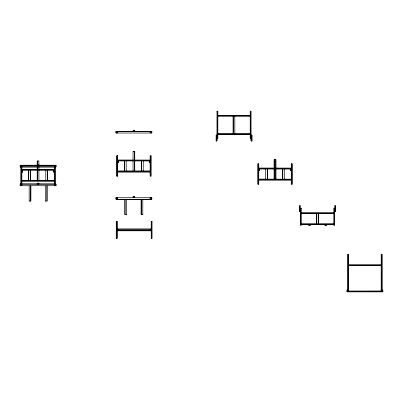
<?xml version="1.0" encoding="UTF-8"?>
<svg xmlns="http://www.w3.org/2000/svg" width="403" height="403" viewBox="0 0 403 403"><rect width="100%" height="100%" fill="white"/><g stroke="black" fill="none" stroke-linecap="round" stroke-linejoin="round"><path stroke-width="0.6" d="M216.945 111.183L217.801 111.183L217.801 138.491L216.945 138.491M217.801 115.449L250.223 115.449M217.801 115.505L250.223 115.505M217.801 116.25L250.223 116.306M133.101 130.512L134.698 130.512L134.698 131.257L133.101 131.257M116.779 131.363L116.034 131.363L116.034 132.965M217.801 133.423L250.223 133.423M217.801 134.169L250.223 134.169M217.801 134.224L250.223 134.224M216.094 135.076L216.945 135.076M251.074 135.076L251.93 135.076L251.93 141.05L251.074 141.05L251.074 111.183L250.223 111.183L250.223 138.491L251.074 138.491M133.101 151.523L134.698 151.523M150.964 155.734L150.112 155.734L150.112 176.212L150.964 176.212L150.964 155.734L150.908 176.212M274.221 159.553L275.818 159.553M117.686 160.001L150.112 160.051M117.741 160.908L118.487 160.908L118.487 162.505M149.311 160.908L150.057 160.908L150.057 162.505M38.92 160.978L37.217 160.978L37.217 165.326M117.686 162.56L118.542 162.56L118.542 160.852M150.112 162.56L149.256 162.56L149.256 160.852M258.807 184.247L257.955 184.247L257.955 163.764L258.807 163.764M291.233 163.764L292.084 163.764L292.084 184.247L291.233 184.247M37.217 164.384L38.92 164.384M37.267 164.439L38.869 164.439M20.205 165.29L20.951 165.29L20.951 166.892L20.205 166.892M21.057 165.29L55.08 165.29M55.186 165.29L55.931 165.29L55.931 166.892L55.186 166.892M21.057 166.892L55.08 166.892M258.807 168.031L291.233 168.086M258.807 168.832L291.233 168.832M258.807 168.887L291.233 168.887M21.858 169.512L54.279 169.512M21.858 169.567L54.279 169.567M21.858 170.368L54.279 170.368M22.659 170.419L21.908 170.419L21.908 172.021L22.659 172.021M54.229 170.419L53.478 170.419L53.478 172.021L54.229 172.021M258.807 170.59L259.663 170.59L259.663 168.887M291.233 170.59L290.377 170.59L290.377 168.887M117.686 171.094L150.112 171.094M117.686 171.144L150.112 171.144M117.686 171.895L150.112 171.895M117.686 171.945L150.112 171.945M21.858 172.071L22.709 172.071L22.709 170.368M54.279 172.071L53.428 172.071L53.428 170.368M258.807 179.123L291.233 179.179M258.807 179.924L291.233 179.924M258.807 179.98L291.233 179.98M21.858 180.604L54.279 180.604M21.858 180.66L54.279 180.66M21.858 181.405L54.279 181.405M38.869 183.975L37.267 183.975L37.267 183.229M21.001 184.025L20.15 184.025L20.15 185.733L55.987 185.733L55.987 184.025L55.135 184.025L55.931 184.08L55.931 185.682M20.205 184.08L20.951 184.08L20.951 185.682M133.101 196.795L134.698 196.795L134.698 197.546L133.101 197.546M116.779 199.248L116.034 199.248L116.034 197.651M29.107 201.092L30.814 201.092L30.814 185.854L30.764 201.092M45.322 201.092L47.025 201.092L47.025 185.854M300.512 208.19L301.363 208.19M300.512 211.6L299.656 211.6L299.656 205.631L300.512 205.631L300.512 225.252L301.363 225.252L301.313 208.19M334.641 211.6L335.492 211.6L335.492 205.631L334.641 205.631L334.641 225.252L333.79 225.252L333.79 208.19L334.641 208.19L334.586 225.252M301.363 212.507L333.79 212.457M301.363 213.252L333.79 213.252M301.363 213.308L333.79 213.308M126.648 214.663L124.94 214.663L124.94 199.425M141.206 214.663L141.206 199.425L141.151 214.663L142.858 214.663M152.082 221.388L151.231 221.388L151.231 238.455L152.082 238.455L152.032 221.388M301.363 223.549L333.79 223.549M301.363 224.345L333.79 224.345M301.363 224.4L333.79 224.4M308.673 224.456L310.27 224.456L310.27 225.201L308.673 225.201M324.883 224.456L326.48 224.456L326.48 225.201L324.883 225.201M117.102 229.07L151.231 229.07M117.152 229.121L151.175 229.121L151.175 230.723L117.152 230.723M117.102 230.773L151.231 230.773M348.721 254.273L347.865 254.273L347.865 291.817M381.142 254.273L381.999 254.273L381.999 291.817L381.943 254.273M348.721 264.564L381.142 264.509M348.721 265.31L381.142 265.31M348.721 265.365L381.142 265.365M347.865 290.11L347.013 290.11L347.013 291.817L382.85 291.817L382.85 290.11L381.999 290.11M348.721 291.016L381.142 290.961M347.814 291.762L347.069 291.762L347.069 290.16M348.721 291.762L381.142 291.762M382.049 291.762L382.795 291.762L382.795 290.16M381.198 254.273L381.142 291.817M348.666 254.273L348.721 291.817M347.92 254.273L347.92 291.817M335.442 205.631L335.442 211.6M326.536 224.4L326.536 225.252L324.828 225.252L324.828 224.4M318.43 213.081L318.43 223.771M318.375 213.081L318.375 223.771M316.778 213.081L316.778 223.771M316.723 213.081L316.723 223.771M310.325 224.4L310.325 225.252L308.617 225.252L308.617 224.4M300.562 208.19L300.562 225.252M299.711 205.631L299.711 211.6M292.034 163.764L292.034 184.247M291.283 163.764L291.283 184.247M291.178 168.938L291.178 170.54L290.432 170.54L290.432 168.938M284.407 168.661L284.352 179.35M275.874 179.355L275.874 159.502L274.166 159.502L274.166 179.355M275.818 159.502L275.818 179.355M274.221 159.502L274.221 179.355M267.34 168.661L267.34 179.35M267.29 168.661L267.29 179.35M265.632 168.661L265.688 179.35M259.608 168.938L259.608 170.54L258.862 170.54L258.862 168.938M258.756 163.764L258.756 184.247M258.011 163.764L258.011 184.247M251.875 135.076L251.875 141.05M251.129 135.076L251.129 141.05M250.278 111.183L250.278 138.491M234.813 116.074L234.863 133.595M233.211 116.074L233.211 133.595M233.156 116.074L233.156 133.595M217.746 111.183L217.746 138.491M217 111.183L216.945 141.05L216.094 141.05L216.144 135.076M216.895 135.076L216.895 141.05M151.765 132.965L151.765 131.363L151.019 131.363L151.019 132.965M151.765 197.651L151.765 199.248L151.019 199.248L151.019 197.651M151.281 221.388L151.281 238.455M150.964 131.307L150.964 133.015L150.908 131.363L116.885 131.363L116.885 132.965M150.964 197.596L150.964 199.304M150.908 197.651L150.908 199.248L116.885 199.248L116.885 197.651M150.43 229.121L150.43 230.723M150.379 229.07L150.379 230.773M150.112 131.307L150.112 133.015M150.112 197.596L150.112 199.304M143.287 160.631L143.231 171.315M142.803 199.425L142.803 214.663M141.629 160.631L141.629 171.315M141.579 160.631L141.579 171.315M134.753 131.307L134.753 130.456L133.045 130.456L133.045 131.307M134.753 171.325L134.753 151.468L133.045 151.468L133.045 171.325M134.753 197.596L134.753 196.745L133.045 196.745L133.045 197.596M134.698 151.468L134.698 171.325M126.648 199.425L126.592 214.663M126.164 160.631L126.22 171.315M124.99 199.425L124.99 214.663M124.567 160.631L124.567 171.315M124.512 160.631L124.512 171.315M117.953 229.07L117.953 230.773M117.898 229.121L117.898 230.723M117.686 131.307L117.686 133.015M117.686 197.596L117.686 199.304M117.636 131.363L117.636 132.965M117.636 155.734L117.636 176.212M117.636 197.651L117.636 199.248M117.046 221.388L117.046 238.455M116.885 155.734L116.885 176.212M116.835 131.307L116.835 133.015M116.835 197.596L116.835 199.304M116.301 221.388L116.301 238.455M55.135 165.24L55.135 185.733M55.08 165.245L55.08 185.723M54.334 165.245L54.334 185.723M54.279 165.24L54.279 185.733M47.453 169.512L47.453 180.831M47.403 169.512L47.403 180.831M46.975 185.854L46.975 201.092M45.801 169.512L45.801 180.831M45.322 185.854L45.373 201.092M38.869 160.978L38.92 165.326M38.92 166.565L38.92 180.836M38.92 184.025L38.92 183.174L37.217 183.174L37.217 184.025M37.267 160.978L37.267 165.326M37.267 166.565L37.267 180.836M37.217 166.565L37.217 180.836M30.391 169.512L30.391 180.831M30.336 169.512L30.336 180.831M29.162 185.854L29.162 201.092M21.858 165.24L21.858 185.733M21.057 185.723L21.057 165.245L21.001 185.733M151.815 131.307L115.978 131.307L115.978 133.015L151.815 133.015L151.815 131.307M117.686 155.734L116.835 155.734L116.835 176.212L117.686 176.212L117.686 155.734M150.112 160.802L117.686 160.802L150.112 160.852M55.987 165.24L20.15 165.24L20.15 166.943L55.987 166.943L55.987 165.24M54.279 184.025L21.858 184.025L54.279 184.08M151.815 197.596L115.978 197.596L115.978 199.304L151.815 199.304L151.815 197.596M117.102 221.388L116.245 221.388L116.245 238.455L117.102 238.455L117.102 221.388M282.755 179.35L282.755 168.661L282.699 179.35M28.734 180.831L28.734 169.512L28.684 180.831"/></g></svg>
